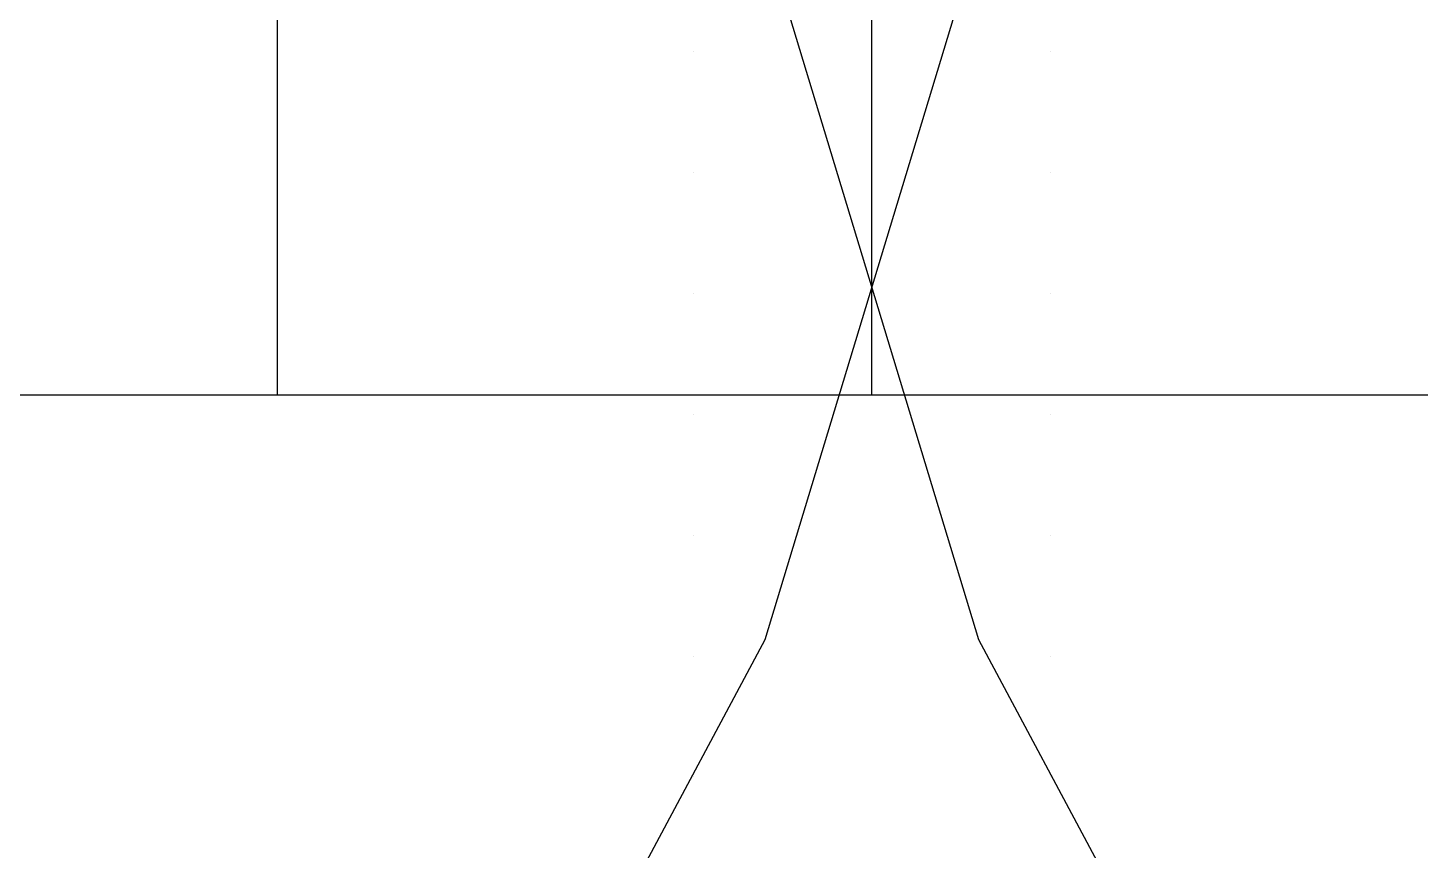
# Model space of a CAD drawing. Header units: metres. Extents: x -61500 to 61500, y -31500 to 31500.
# Drawn here: x -7099 to 4612, y -13827 to -6914 of the extents above; entities that cross this region are included whole.
import ezdxf

# ---------------------------------------------------------------- set-up
doc = ezdxf.new("R2010")
doc.units = ezdxf.units.M
for name, color, linetype in [('BEAMS_T1', 1, 'Continuous'), ('BEAMS_T2', 1, 'Continuous'), ('COLUMNS_T1', 5, 'Continuous'), ('COLUMNS_T2', 5, 'Continuous'), ('SKYBRIDGE', 3, 'Continuous')]:
    doc.layers.add(name, color=color, linetype=linetype)

msp = doc.modelspace()

# ---------------------------------------------------------------- linework, layer by layer
at = {"layer": 'BEAMS_T1'}
for p, q in [((-898, -12055, 18955), (895, -6145, 18955)), ((-898, -12055, 37909), (895, -6145, 37909)), ((-898, -12055, 56864), (895, -6145, 56864)), ((-898, -12055, 75818), (895, -6145, 75818)), ((-898, -12055, 94773), (895, -6145, 94773)), ((-898, -12055, 113727), (895, -6145, 113727)), ((-898, -12055, 132682), (895, -6145, 132682)), ((-898, -12055, 151636), (895, -6145, 151636)), ((-898, -12055, 170591), (895, -6145, 170591)), ((-898, -12055, 189545), (895, -6145, 189545)), ((-898, -12055, 208500), (895, -6145, 208500)), ((-898, -12055, 227455), (895, -6145, 227455)), ((-898, -12055, 246409), (895, -6145, 246409)), ((-898, -12055, 265364), (895, -6145, 265364)), ((-898, -12055, 284318), (895, -6145, 284318)), ((-898, -12055, 303273), (895, -6145, 303273)), ((-898, -12055, 322227), (895, -6145, 322227)), ((-898, -12055, 341182), (895, -6145, 341182)), ((-898, -12055, 360136), (895, -6145, 360136)), ((-898, -12055, 379091), (895, -6145, 379091)), ((-898, -12055, 398045), (895, -6145, 398045)), ((-3809, -17500, 18955), (-898, -12055, 18955)), ((-3809, -17500, 37909), (-898, -12055, 37909)), ((-3809, -17500, 56864), (-898, -12055, 56864)), ((-3809, -17500, 75818), (-898, -12055, 75818)), ((-3809, -17500, 94773), (-898, -12055, 94773)), ((-3809, -17500, 113727), (-898, -12055, 113727)), ((-3809, -17500, 132682), (-898, -12055, 132682)), ((-3809, -17500, 151636), (-898, -12055, 151636)), ((-3809, -17500, 170591), (-898, -12055, 170591)), ((-3809, -17500, 189545), (-898, -12055, 189545)), ((-3809, -17500, 208500), (-898, -12055, 208500)), ((-3809, -17500, 227455), (-898, -12055, 227455)), ((-3809, -17500, 246409), (-898, -12055, 246409)), ((-3809, -17500, 265364), (-898, -12055, 265364)), ((-3809, -17500, 284318), (-898, -12055, 284318)), ((-3809, -17500, 303273), (-898, -12055, 303273)), ((-3809, -17500, 322227), (-898, -12055, 322227)), ((-3809, -17500, 341182), (-898, -12055, 341182)), ((-3809, -17500, 360136), (-898, -12055, 360136)), ((-3809, -17500, 379091), (-898, -12055, 379091)), ((-3809, -17500, 398045), (-898, -12055, 398045))]:
    msp.add_line(p, q, dxfattribs=at)
at = {"layer": 'BEAMS_T2'}
for p, q in [((-895, -6145, 18955), (898, -12055, 18955)), ((-895, -6145, 37909), (898, -12055, 37909)), ((-895, -6145, 56864), (898, -12055, 56864)), ((-895, -6145, 75818), (898, -12055, 75818)), ((-895, -6145, 94773), (898, -12055, 94773)), ((-895, -6145, 113727), (898, -12055, 113727)), ((-895, -6145, 132682), (898, -12055, 132682)), ((-895, -6145, 151636), (898, -12055, 151636)), ((-895, -6145, 170591), (898, -12055, 170591)), ((-895, -6145, 189545), (898, -12055, 189545)), ((-895, -6145, 208500), (898, -12055, 208500)), ((-895, -6145, 227455), (898, -12055, 227455)), ((-895, -6145, 246409), (898, -12055, 246409)), ((-895, -6145, 265364), (898, -12055, 265364)), ((-895, -6145, 284318), (898, -12055, 284318)), ((-895, -6145, 303273), (898, -12055, 303273)), ((-895, -6145, 322227), (898, -12055, 322227)), ((-895, -6145, 341182), (898, -12055, 341182)), ((-895, -6145, 360136), (898, -12055, 360136)), ((-895, -6145, 379091), (898, -12055, 379091)), ((-895, -6145, 398045), (898, -12055, 398045)), ((898, -12055, 18955), (3809, -17500, 18955)), ((898, -12055, 37909), (3809, -17500, 37909)), ((898, -12055, 56864), (3809, -17500, 56864)), ((898, -12055, 75818), (3809, -17500, 75818)), ((898, -12055, 94773), (3809, -17500, 94773)), ((898, -12055, 113727), (3809, -17500, 113727)), ((898, -12055, 132682), (3809, -17500, 132682)), ((898, -12055, 151636), (3809, -17500, 151636)), ((898, -12055, 170591), (3809, -17500, 170591)), ((898, -12055, 189545), (3809, -17500, 189545)), ((898, -12055, 208500), (3809, -17500, 208500)), ((898, -12055, 227455), (3809, -17500, 227455)), ((898, -12055, 246409), (3809, -17500, 246409)), ((898, -12055, 265364), (3809, -17500, 265364)), ((898, -12055, 284318), (3809, -17500, 284318)), ((898, -12055, 303273), (3809, -17500, 303273)), ((898, -12055, 322227), (3809, -17500, 322227)), ((898, -12055, 341182), (3809, -17500, 341182)), ((898, -12055, 360136), (3809, -17500, 360136)), ((898, -12055, 379091), (3809, -17500, 379091)), ((898, -12055, 398045), (3809, -17500, 398045))]:
    msp.add_line(p, q, dxfattribs=at)
at = {"layer": 'COLUMNS_T1'}
for p, q in [((1500, -7116), (1500, -7116, 11373)), ((1500, -7116, 11373), (1500, -7116, 22745)), ((1500, -7116, 22745), (1500, -7116, 34118)), ((1500, -7116, 34118), (1500, -7116, 45491)), ((1500, -7116, 45491), (1500, -7116, 56864)), ((1500, -7116, 56864), (1500, -7116, 68236)), ((1500, -7116, 68236), (1500, -7116, 79609)), ((1500, -7116, 79609), (1500, -7116, 90982)), ((1500, -7116, 90982), (1500, -7116, 102355)), ((1500, -7116, 102355), (1500, -7116, 113727)), ((1500, -7116, 113727), (1500, -7116, 125100)), ((1500, -7116, 125100), (1500, -7116, 136473)), ((1500, -7116, 136473), (1500, -7116, 147845)), ((1500, -7116, 147845), (1500, -7116, 159218)), ((1500, -7116, 159218), (1500, -7116, 170591)), ((1500, -7116, 170591), (1500, -7116, 181964)), ((1500, -7116, 181964), (1500, -7116, 193336)), ((1500, -7116, 193336), (1500, -7116, 204709)), ((1500, -7116, 204709), (1500, -7116, 216082)), ((1500, -7116, 216082), (1500, -7116, 227455)), ((1500, -7116, 227455), (1500, -7116, 238827)), ((1500, -7116, 238827), (1500, -7116, 250200)), ((1500, -7116, 250200), (1500, -7116, 261573)), ((1500, -7116, 261573), (1500, -7116, 272945)), ((1500, -7116, 272945), (1500, -7116, 284318)), ((1500, -7116, 284318), (1500, -7116, 295691)), ((1500, -7116, 295691), (1500, -7116, 307064)), ((1500, -7116, 307064), (1500, -7116, 318436)), ((1500, -7116, 318436), (1500, -7116, 329809)), ((1500, -7116, 329809), (1500, -7116, 341182)), ((1500, -7116, 341182), (1500, -7116, 352555)), ((1500, -7116, 352555), (1500, -7116, 363927)), ((1500, -7116, 363927), (1500, -7116, 375300)), ((1500, -7116, 375300), (1500, -7116, 386673)), ((1500, -7116, 386673), (1500, -7116, 398045)), ((1500, -7116, 398045), (1500, -7116, 409418)), ((1500, -8132), (1500, -8132, 11373)), ((1500, -8132, 11373), (1500, -8132, 22745)), ((1500, -8132, 22745), (1500, -8132, 34118)), ((1500, -8132, 34118), (1500, -8132, 45491)), ((1500, -8132, 45491), (1500, -8132, 56864)), ((1500, -8132, 56864), (1500, -8132, 68236)), ((1500, -8132, 68236), (1500, -8132, 79609)), ((1500, -8132, 79609), (1500, -8132, 90982)), ((1500, -8132, 90982), (1500, -8132, 102355)), ((1500, -8132, 102355), (1500, -8132, 113727)), ((1500, -8132, 113727), (1500, -8132, 125100)), ((1500, -8132, 125100), (1500, -8132, 136473)), ((1500, -8132, 136473), (1500, -8132, 147845)), ((1500, -8132, 147845), (1500, -8132, 159218)), ((1500, -8132, 159218), (1500, -8132, 170591)), ((1500, -8132, 170591), (1500, -8132, 181964)), ((1500, -8132, 181964), (1500, -8132, 193336)), ((1500, -8132, 193336), (1500, -8132, 204709)), ((1500, -8132, 204709), (1500, -8132, 216082)), ((1500, -8132, 216082), (1500, -8132, 227455)), ((1500, -8132, 227455), (1500, -8132, 238827)), ((1500, -8132, 238827), (1500, -8132, 250200)), ((1500, -8132, 250200), (1500, -8132, 261573)), ((1500, -8132, 261573), (1500, -8132, 272945)), ((1500, -8132, 272945), (1500, -8132, 284318)), ((1500, -8132, 284318), (1500, -8132, 295691)), ((1500, -8132, 295691), (1500, -8132, 307064)), ((1500, -8132, 307064), (1500, -8132, 318436)), ((1500, -8132, 318436), (1500, -8132, 329809)), ((1500, -8132, 329809), (1500, -8132, 341182)), ((1500, -8132, 341182), (1500, -8132, 352555)), ((1500, -8132, 352555), (1500, -8132, 363927)), ((1500, -8132, 363927), (1500, -8132, 375300)), ((1500, -8132, 375300), (1500, -8132, 386673)), ((1500, -8132, 386673), (1500, -8132, 398045)), ((1500, -8132, 398045), (1500, -8132, 409418)), ((1500, -9148), (1500, -9148, 11373)), ((1500, -9148, 11373), (1500, -9148, 22745)), ((1500, -9148, 22745), (1500, -9148, 34118)), ((1500, -9148, 34118), (1500, -9148, 45491)), ((1500, -9148, 45491), (1500, -9148, 56864)), ((1500, -9148, 56864), (1500, -9148, 68236)), ((1500, -9148, 68236), (1500, -9148, 79609)), ((1500, -9148, 79609), (1500, -9148, 90982)), ((1500, -9148, 90982), (1500, -9148, 102355)), ((1500, -9148, 102355), (1500, -9148, 113727)), ((1500, -9148, 113727), (1500, -9148, 125100)), ((1500, -9148, 125100), (1500, -9148, 136473)), ((1500, -9148, 136473), (1500, -9148, 147845)), ((1500, -9148, 147845), (1500, -9148, 159218)), ((1500, -9148, 159218), (1500, -9148, 170591)), ((1500, -9148, 170591), (1500, -9148, 181964)), ((1500, -9148, 181964), (1500, -9148, 193336)), ((1500, -9148, 193336), (1500, -9148, 204709)), ((1500, -9148, 204709), (1500, -9148, 216082)), ((1500, -9148, 216082), (1500, -9148, 227455)), ((1500, -9148, 227455), (1500, -9148, 238827)), ((1500, -9148, 238827), (1500, -9148, 250200)), ((1500, -9148, 250200), (1500, -9148, 261573)), ((1500, -9148, 261573), (1500, -9148, 272945)), ((1500, -9148, 272945), (1500, -9148, 284318)), ((1500, -9148, 284318), (1500, -9148, 295691)), ((1500, -9148, 295691), (1500, -9148, 307064)), ((1500, -9148, 307064), (1500, -9148, 318436)), ((1500, -9148, 318436), (1500, -9148, 329809)), ((1500, -9148, 329809), (1500, -9148, 341182)), ((1500, -9148, 341182), (1500, -9148, 352555)), ((1500, -9148, 352555), (1500, -9148, 363927)), ((1500, -9148, 363927), (1500, -9148, 375300)), ((1500, -9148, 375300), (1500, -9148, 386673)), ((1500, -9148, 386673), (1500, -9148, 398045)), ((1500, -9148, 398045), (1500, -9148, 409418)), ((1500, -10164), (1500, -10164, 11373)), ((1500, -10164, 11373), (1500, -10164, 22745)), ((1500, -10164, 22745), (1500, -10164, 34118)), ((1500, -10164, 34118), (1500, -10164, 45491)), ((1500, -10164, 45491), (1500, -10164, 56864)), ((1500, -10164, 56864), (1500, -10164, 68236)), ((1500, -10164, 68236), (1500, -10164, 79609)), ((1500, -10164, 79609), (1500, -10164, 90982)), ((1500, -10164, 90982), (1500, -10164, 102355)), ((1500, -10164, 102355), (1500, -10164, 113727)), ((1500, -10164, 113727), (1500, -10164, 125100)), ((1500, -10164, 125100), (1500, -10164, 136473)), ((1500, -10164, 136473), (1500, -10164, 147845)), ((1500, -10164, 147845), (1500, -10164, 159218)), ((1500, -10164, 159218), (1500, -10164, 170591)), ((1500, -10164, 170591), (1500, -10164, 181964)), ((1500, -10164, 181964), (1500, -10164, 193336)), ((1500, -10164, 193336), (1500, -10164, 204709)), ((1500, -10164, 204709), (1500, -10164, 216082)), ((1500, -10164, 216082), (1500, -10164, 227455)), ((1500, -10164, 227455), (1500, -10164, 238827)), ((1500, -10164, 238827), (1500, -10164, 250200)), ((1500, -10164, 250200), (1500, -10164, 261573)), ((1500, -10164, 261573), (1500, -10164, 272945)), ((1500, -10164, 272945), (1500, -10164, 284318)), ((1500, -10164, 284318), (1500, -10164, 295691)), ((1500, -10164, 295691), (1500, -10164, 307064)), ((1500, -10164, 307064), (1500, -10164, 318436)), ((1500, -10164, 318436), (1500, -10164, 329809)), ((1500, -10164, 329809), (1500, -10164, 341182)), ((1500, -10164, 341182), (1500, -10164, 352555)), ((1500, -10164, 352555), (1500, -10164, 363927)), ((1500, -10164, 363927), (1500, -10164, 375300)), ((1500, -10164, 375300), (1500, -10164, 386673)), ((1500, -10164, 386673), (1500, -10164, 398045)), ((1500, -10164, 398045), (1500, -10164, 409418)), ((1500, -11180), (1500, -11180, 11373)), ((1500, -11180, 11373), (1500, -11180, 22745)), ((1500, -11180, 22745), (1500, -11180, 34118)), ((1500, -11180, 34118), (1500, -11180, 45491)), ((1500, -11180, 45491), (1500, -11180, 56864)), ((1500, -11180, 56864), (1500, -11180, 68236)), ((1500, -11180, 68236), (1500, -11180, 79609)), ((1500, -11180, 79609), (1500, -11180, 90982)), ((1500, -11180, 90982), (1500, -11180, 102355)), ((1500, -11180, 102355), (1500, -11180, 113727)), ((1500, -11180, 113727), (1500, -11180, 125100)), ((1500, -11180, 125100), (1500, -11180, 136473)), ((1500, -11180, 136473), (1500, -11180, 147845)), ((1500, -11180, 147845), (1500, -11180, 159218)), ((1500, -11180, 159218), (1500, -11180, 170591)), ((1500, -11180, 170591), (1500, -11180, 181964)), ((1500, -11180, 181964), (1500, -11180, 193336)), ((1500, -11180, 193336), (1500, -11180, 204709)), ((1500, -11180, 204709), (1500, -11180, 216082)), ((1500, -11180, 216082), (1500, -11180, 227455)), ((1500, -11180, 227455), (1500, -11180, 238827)), ((1500, -11180, 238827), (1500, -11180, 250200)), ((1500, -11180, 250200), (1500, -11180, 261573)), ((1500, -11180, 261573), (1500, -11180, 272945)), ((1500, -11180, 272945), (1500, -11180, 284318)), ((1500, -11180, 284318), (1500, -11180, 295691)), ((1500, -11180, 295691), (1500, -11180, 307064)), ((1500, -11180, 307064), (1500, -11180, 318436)), ((1500, -11180, 318436), (1500, -11180, 329809)), ((1500, -11180, 329809), (1500, -11180, 341182)), ((1500, -11180, 341182), (1500, -11180, 352555)), ((1500, -11180, 352555), (1500, -11180, 363927)), ((1500, -11180, 363927), (1500, -11180, 375300)), ((1500, -11180, 375300), (1500, -11180, 386673)), ((1500, -11180, 386673), (1500, -11180, 398045)), ((1500, -11180, 398045), (1500, -11180, 409418)), ((1500, -12196), (1500, -12196, 11373)), ((1500, -12196, 11373), (1500, -12196, 22745)), ((1500, -12196, 22745), (1500, -12196, 34118)), ((1500, -12196, 34118), (1500, -12196, 45491)), ((1500, -12196, 45491), (1500, -12196, 56864)), ((1500, -12196, 56864), (1500, -12196, 68236)), ((1500, -12196, 68236), (1500, -12196, 79609)), ((1500, -12196, 79609), (1500, -12196, 90982)), ((1500, -12196, 90982), (1500, -12196, 102355)), ((1500, -12196, 102355), (1500, -12196, 113727)), ((1500, -12196, 113727), (1500, -12196, 125100)), ((1500, -12196, 125100), (1500, -12196, 136473)), ((1500, -12196, 136473), (1500, -12196, 147845)), ((1500, -12196, 147845), (1500, -12196, 159218)), ((1500, -12196, 159218), (1500, -12196, 170591)), ((1500, -12196, 170591), (1500, -12196, 181964)), ((1500, -12196, 181964), (1500, -12196, 193336)), ((1500, -12196, 193336), (1500, -12196, 204709)), ((1500, -12196, 204709), (1500, -12196, 216082)), ((1500, -12196, 216082), (1500, -12196, 227455)), ((1500, -12196, 227455), (1500, -12196, 238827)), ((1500, -12196, 238827), (1500, -12196, 250200)), ((1500, -12196, 250200), (1500, -12196, 261573)), ((1500, -12196, 261573), (1500, -12196, 272945)), ((1500, -12196, 272945), (1500, -12196, 284318)), ((1500, -12196, 284318), (1500, -12196, 295691)), ((1500, -12196, 295691), (1500, -12196, 307064)), ((1500, -12196, 307064), (1500, -12196, 318436)), ((1500, -12196, 318436), (1500, -12196, 329809)), ((1500, -12196, 329809), (1500, -12196, 341182)), ((1500, -12196, 341182), (1500, -12196, 352555)), ((1500, -12196, 352555), (1500, -12196, 363927)), ((1500, -12196, 363927), (1500, -12196, 375300)), ((1500, -12196, 375300), (1500, -12196, 386673)), ((1500, -12196, 386673), (1500, -12196, 398045)), ((1500, -12196, 398045), (1500, -12196, 409418)), ((1500, -13212), (1500, -13212, 11373)), ((1500, -13212, 11373), (1500, -13212, 22745)), ((1500, -13212, 22745), (1500, -13212, 34118)), ((1500, -13212, 34118), (1500, -13212, 45491)), ((1500, -13212, 45491), (1500, -13212, 56864)), ((1500, -13212, 56864), (1500, -13212, 68236)), ((1500, -13212, 68236), (1500, -13212, 79609)), ((1500, -13212, 79609), (1500, -13212, 90982)), ((1500, -13212, 90982), (1500, -13212, 102355)), ((1500, -13212, 102355), (1500, -13212, 113727)), ((1500, -13212, 113727), (1500, -13212, 125100)), ((1500, -13212, 125100), (1500, -13212, 136473)), ((1500, -13212, 136473), (1500, -13212, 147845)), ((1500, -13212, 147845), (1500, -13212, 159218)), ((1500, -13212, 159218), (1500, -13212, 170591)), ((1500, -13212, 170591), (1500, -13212, 181964)), ((1500, -13212, 181964), (1500, -13212, 193336)), ((1500, -13212, 193336), (1500, -13212, 204709)), ((1500, -13212, 204709), (1500, -13212, 216082)), ((1500, -13212, 216082), (1500, -13212, 227455)), ((1500, -13212, 227455), (1500, -13212, 238827)), ((1500, -13212, 238827), (1500, -13212, 250200)), ((1500, -13212, 250200), (1500, -13212, 261573)), ((1500, -13212, 261573), (1500, -13212, 272945)), ((1500, -13212, 272945), (1500, -13212, 284318)), ((1500, -13212, 284318), (1500, -13212, 295691)), ((1500, -13212, 295691), (1500, -13212, 307064)), ((1500, -13212, 307064), (1500, -13212, 318436)), ((1500, -13212, 318436), (1500, -13212, 329809)), ((1500, -13212, 329809), (1500, -13212, 341182)), ((1500, -13212, 341182), (1500, -13212, 352555)), ((1500, -13212, 352555), (1500, -13212, 363927)), ((1500, -13212, 363927), (1500, -13212, 375300)), ((1500, -13212, 375300), (1500, -13212, 386673)), ((1500, -13212, 386673), (1500, -13212, 398045)), ((1500, -13212, 398045), (1500, -13212, 409418))]:
    msp.add_line(p, q, dxfattribs=at)
at = {"layer": 'COLUMNS_T2'}
for p, q in [((-1500, -7116), (-1500, -7116, 11373)), ((-1500, -7116, 11373), (-1500, -7116, 22745)), ((-1500, -7116, 22745), (-1500, -7116, 34118)), ((-1500, -7116, 34118), (-1500, -7116, 45491)), ((-1500, -7116, 45491), (-1500, -7116, 56864)), ((-1500, -7116, 56864), (-1500, -7116, 68236)), ((-1500, -7116, 68236), (-1500, -7116, 79609)), ((-1500, -7116, 79609), (-1500, -7116, 90982)), ((-1500, -7116, 90982), (-1500, -7116, 102355)), ((-1500, -7116, 102355), (-1500, -7116, 113727)), ((-1500, -7116, 113727), (-1500, -7116, 125100)), ((-1500, -7116, 125100), (-1500, -7116, 136473)), ((-1500, -7116, 136473), (-1500, -7116, 147845)), ((-1500, -7116, 147845), (-1500, -7116, 159218)), ((-1500, -7116, 159218), (-1500, -7116, 170591)), ((-1500, -7116, 170591), (-1500, -7116, 181964)), ((-1500, -7116, 181964), (-1500, -7116, 193336)), ((-1500, -7116, 193336), (-1500, -7116, 204709)), ((-1500, -7116, 204709), (-1500, -7116, 216082)), ((-1500, -7116, 216082), (-1500, -7116, 227455)), ((-1500, -7116, 227455), (-1500, -7116, 238827)), ((-1500, -7116, 238827), (-1500, -7116, 250200)), ((-1500, -7116, 250200), (-1500, -7116, 261573)), ((-1500, -7116, 261573), (-1500, -7116, 272945)), ((-1500, -7116, 272945), (-1500, -7116, 284318)), ((-1500, -7116, 284318), (-1500, -7116, 295691)), ((-1500, -7116, 295691), (-1500, -7116, 307064)), ((-1500, -7116, 307064), (-1500, -7116, 318436)), ((-1500, -7116, 318436), (-1500, -7116, 329809)), ((-1500, -7116, 329809), (-1500, -7116, 341182)), ((-1500, -7116, 341182), (-1500, -7116, 352555)), ((-1500, -7116, 352555), (-1500, -7116, 363927)), ((-1500, -7116, 363927), (-1500, -7116, 375300)), ((-1500, -7116, 375300), (-1500, -7116, 386673)), ((-1500, -7116, 386673), (-1500, -7116, 398045)), ((-1500, -7116, 398045), (-1500, -7116, 409418)), ((-1500, -8132), (-1500, -8132, 11373)), ((-1500, -8132, 11373), (-1500, -8132, 22745)), ((-1500, -8132, 22745), (-1500, -8132, 34118)), ((-1500, -8132, 34118), (-1500, -8132, 45491)), ((-1500, -8132, 45491), (-1500, -8132, 56864)), ((-1500, -8132, 56864), (-1500, -8132, 68236)), ((-1500, -8132, 68236), (-1500, -8132, 79609)), ((-1500, -8132, 79609), (-1500, -8132, 90982)), ((-1500, -8132, 90982), (-1500, -8132, 102355)), ((-1500, -8132, 102355), (-1500, -8132, 113727)), ((-1500, -8132, 113727), (-1500, -8132, 125100)), ((-1500, -8132, 125100), (-1500, -8132, 136473)), ((-1500, -8132, 136473), (-1500, -8132, 147845)), ((-1500, -8132, 147845), (-1500, -8132, 159218)), ((-1500, -8132, 159218), (-1500, -8132, 170591)), ((-1500, -8132, 170591), (-1500, -8132, 181964)), ((-1500, -8132, 181964), (-1500, -8132, 193336)), ((-1500, -8132, 193336), (-1500, -8132, 204709)), ((-1500, -8132, 204709), (-1500, -8132, 216082)), ((-1500, -8132, 216082), (-1500, -8132, 227455)), ((-1500, -8132, 227455), (-1500, -8132, 238827)), ((-1500, -8132, 238827), (-1500, -8132, 250200)), ((-1500, -8132, 250200), (-1500, -8132, 261573)), ((-1500, -8132, 261573), (-1500, -8132, 272945)), ((-1500, -8132, 272945), (-1500, -8132, 284318)), ((-1500, -8132, 284318), (-1500, -8132, 295691)), ((-1500, -8132, 295691), (-1500, -8132, 307064)), ((-1500, -8132, 307064), (-1500, -8132, 318436)), ((-1500, -8132, 318436), (-1500, -8132, 329809)), ((-1500, -8132, 329809), (-1500, -8132, 341182)), ((-1500, -8132, 341182), (-1500, -8132, 352555)), ((-1500, -8132, 352555), (-1500, -8132, 363927)), ((-1500, -8132, 363927), (-1500, -8132, 375300)), ((-1500, -8132, 375300), (-1500, -8132, 386673)), ((-1500, -8132, 386673), (-1500, -8132, 398045)), ((-1500, -8132, 398045), (-1500, -8132, 409418)), ((-1500, -9148), (-1500, -9148, 11373)), ((-1500, -9148, 11373), (-1500, -9148, 22745)), ((-1500, -9148, 22745), (-1500, -9148, 34118)), ((-1500, -9148, 34118), (-1500, -9148, 45491)), ((-1500, -9148, 45491), (-1500, -9148, 56864)), ((-1500, -9148, 56864), (-1500, -9148, 68236)), ((-1500, -9148, 68236), (-1500, -9148, 79609)), ((-1500, -9148, 79609), (-1500, -9148, 90982)), ((-1500, -9148, 90982), (-1500, -9148, 102355)), ((-1500, -9148, 102355), (-1500, -9148, 113727)), ((-1500, -9148, 113727), (-1500, -9148, 125100)), ((-1500, -9148, 125100), (-1500, -9148, 136473)), ((-1500, -9148, 136473), (-1500, -9148, 147845)), ((-1500, -9148, 147845), (-1500, -9148, 159218)), ((-1500, -9148, 159218), (-1500, -9148, 170591)), ((-1500, -9148, 170591), (-1500, -9148, 181964)), ((-1500, -9148, 181964), (-1500, -9148, 193336)), ((-1500, -9148, 193336), (-1500, -9148, 204709)), ((-1500, -9148, 204709), (-1500, -9148, 216082)), ((-1500, -9148, 216082), (-1500, -9148, 227455)), ((-1500, -9148, 227455), (-1500, -9148, 238827)), ((-1500, -9148, 238827), (-1500, -9148, 250200)), ((-1500, -9148, 250200), (-1500, -9148, 261573)), ((-1500, -9148, 261573), (-1500, -9148, 272945)), ((-1500, -9148, 272945), (-1500, -9148, 284318)), ((-1500, -9148, 284318), (-1500, -9148, 295691)), ((-1500, -9148, 295691), (-1500, -9148, 307064)), ((-1500, -9148, 307064), (-1500, -9148, 318436)), ((-1500, -9148, 318436), (-1500, -9148, 329809)), ((-1500, -9148, 329809), (-1500, -9148, 341182)), ((-1500, -9148, 341182), (-1500, -9148, 352555)), ((-1500, -9148, 352555), (-1500, -9148, 363927)), ((-1500, -9148, 363927), (-1500, -9148, 375300)), ((-1500, -9148, 375300), (-1500, -9148, 386673)), ((-1500, -9148, 386673), (-1500, -9148, 398045)), ((-1500, -9148, 398045), (-1500, -9148, 409418)), ((-1500, -10164), (-1500, -10164, 11373)), ((-1500, -10164, 11373), (-1500, -10164, 22745)), ((-1500, -10164, 22745), (-1500, -10164, 34118)), ((-1500, -10164, 34118), (-1500, -10164, 45491)), ((-1500, -10164, 45491), (-1500, -10164, 56864)), ((-1500, -10164, 56864), (-1500, -10164, 68236)), ((-1500, -10164, 68236), (-1500, -10164, 79609)), ((-1500, -10164, 79609), (-1500, -10164, 90982)), ((-1500, -10164, 90982), (-1500, -10164, 102355)), ((-1500, -10164, 102355), (-1500, -10164, 113727)), ((-1500, -10164, 113727), (-1500, -10164, 125100)), ((-1500, -10164, 125100), (-1500, -10164, 136473)), ((-1500, -10164, 136473), (-1500, -10164, 147845)), ((-1500, -10164, 147845), (-1500, -10164, 159218)), ((-1500, -10164, 159218), (-1500, -10164, 170591)), ((-1500, -10164, 170591), (-1500, -10164, 181964)), ((-1500, -10164, 181964), (-1500, -10164, 193336)), ((-1500, -10164, 193336), (-1500, -10164, 204709)), ((-1500, -10164, 204709), (-1500, -10164, 216082)), ((-1500, -10164, 216082), (-1500, -10164, 227455)), ((-1500, -10164, 227455), (-1500, -10164, 238827)), ((-1500, -10164, 238827), (-1500, -10164, 250200)), ((-1500, -10164, 250200), (-1500, -10164, 261573)), ((-1500, -10164, 261573), (-1500, -10164, 272945)), ((-1500, -10164, 272945), (-1500, -10164, 284318)), ((-1500, -10164, 284318), (-1500, -10164, 295691)), ((-1500, -10164, 295691), (-1500, -10164, 307064)), ((-1500, -10164, 307064), (-1500, -10164, 318436)), ((-1500, -10164, 318436), (-1500, -10164, 329809)), ((-1500, -10164, 329809), (-1500, -10164, 341182)), ((-1500, -10164, 341182), (-1500, -10164, 352555)), ((-1500, -10164, 352555), (-1500, -10164, 363927)), ((-1500, -10164, 363927), (-1500, -10164, 375300)), ((-1500, -10164, 375300), (-1500, -10164, 386673)), ((-1500, -10164, 386673), (-1500, -10164, 398045)), ((-1500, -10164, 398045), (-1500, -10164, 409418)), ((-1500, -11180), (-1500, -11180, 11373)), ((-1500, -11180, 11373), (-1500, -11180, 22745)), ((-1500, -11180, 22745), (-1500, -11180, 34118)), ((-1500, -11180, 34118), (-1500, -11180, 45491)), ((-1500, -11180, 45491), (-1500, -11180, 56864)), ((-1500, -11180, 56864), (-1500, -11180, 68236)), ((-1500, -11180, 68236), (-1500, -11180, 79609)), ((-1500, -11180, 79609), (-1500, -11180, 90982)), ((-1500, -11180, 90982), (-1500, -11180, 102355)), ((-1500, -11180, 102355), (-1500, -11180, 113727)), ((-1500, -11180, 113727), (-1500, -11180, 125100)), ((-1500, -11180, 125100), (-1500, -11180, 136473)), ((-1500, -11180, 136473), (-1500, -11180, 147845)), ((-1500, -11180, 147845), (-1500, -11180, 159218)), ((-1500, -11180, 159218), (-1500, -11180, 170591)), ((-1500, -11180, 170591), (-1500, -11180, 181964)), ((-1500, -11180, 181964), (-1500, -11180, 193336)), ((-1500, -11180, 193336), (-1500, -11180, 204709)), ((-1500, -11180, 204709), (-1500, -11180, 216082)), ((-1500, -11180, 216082), (-1500, -11180, 227455)), ((-1500, -11180, 227455), (-1500, -11180, 238827)), ((-1500, -11180, 238827), (-1500, -11180, 250200)), ((-1500, -11180, 250200), (-1500, -11180, 261573)), ((-1500, -11180, 261573), (-1500, -11180, 272945)), ((-1500, -11180, 272945), (-1500, -11180, 284318)), ((-1500, -11180, 284318), (-1500, -11180, 295691)), ((-1500, -11180, 295691), (-1500, -11180, 307064)), ((-1500, -11180, 307064), (-1500, -11180, 318436)), ((-1500, -11180, 318436), (-1500, -11180, 329809)), ((-1500, -11180, 329809), (-1500, -11180, 341182)), ((-1500, -11180, 341182), (-1500, -11180, 352555)), ((-1500, -11180, 352555), (-1500, -11180, 363927)), ((-1500, -11180, 363927), (-1500, -11180, 375300)), ((-1500, -11180, 375300), (-1500, -11180, 386673)), ((-1500, -11180, 386673), (-1500, -11180, 398045)), ((-1500, -11180, 398045), (-1500, -11180, 409418)), ((-1500, -12196), (-1500, -12196, 11373)), ((-1500, -12196, 11373), (-1500, -12196, 22745)), ((-1500, -12196, 22745), (-1500, -12196, 34118)), ((-1500, -12196, 34118), (-1500, -12196, 45491)), ((-1500, -12196, 45491), (-1500, -12196, 56864)), ((-1500, -12196, 56864), (-1500, -12196, 68236)), ((-1500, -12196, 68236), (-1500, -12196, 79609)), ((-1500, -12196, 79609), (-1500, -12196, 90982)), ((-1500, -12196, 90982), (-1500, -12196, 102355)), ((-1500, -12196, 102355), (-1500, -12196, 113727)), ((-1500, -12196, 113727), (-1500, -12196, 125100)), ((-1500, -12196, 125100), (-1500, -12196, 136473)), ((-1500, -12196, 136473), (-1500, -12196, 147845)), ((-1500, -12196, 147845), (-1500, -12196, 159218)), ((-1500, -12196, 159218), (-1500, -12196, 170591)), ((-1500, -12196, 170591), (-1500, -12196, 181964)), ((-1500, -12196, 181964), (-1500, -12196, 193336)), ((-1500, -12196, 193336), (-1500, -12196, 204709)), ((-1500, -12196, 204709), (-1500, -12196, 216082)), ((-1500, -12196, 216082), (-1500, -12196, 227455)), ((-1500, -12196, 227455), (-1500, -12196, 238827)), ((-1500, -12196, 238827), (-1500, -12196, 250200)), ((-1500, -12196, 250200), (-1500, -12196, 261573)), ((-1500, -12196, 261573), (-1500, -12196, 272945)), ((-1500, -12196, 272945), (-1500, -12196, 284318)), ((-1500, -12196, 284318), (-1500, -12196, 295691)), ((-1500, -12196, 295691), (-1500, -12196, 307064)), ((-1500, -12196, 307064), (-1500, -12196, 318436)), ((-1500, -12196, 318436), (-1500, -12196, 329809)), ((-1500, -12196, 329809), (-1500, -12196, 341182)), ((-1500, -12196, 341182), (-1500, -12196, 352555)), ((-1500, -12196, 352555), (-1500, -12196, 363927)), ((-1500, -12196, 363927), (-1500, -12196, 375300)), ((-1500, -12196, 375300), (-1500, -12196, 386673)), ((-1500, -12196, 386673), (-1500, -12196, 398045)), ((-1500, -12196, 398045), (-1500, -12196, 409418)), ((-1500, -13212), (-1500, -13212, 11373)), ((-1500, -13212, 11373), (-1500, -13212, 22745)), ((-1500, -13212, 22745), (-1500, -13212, 34118)), ((-1500, -13212, 34118), (-1500, -13212, 45491)), ((-1500, -13212, 45491), (-1500, -13212, 56864)), ((-1500, -13212, 56864), (-1500, -13212, 68236)), ((-1500, -13212, 68236), (-1500, -13212, 79609)), ((-1500, -13212, 79609), (-1500, -13212, 90982)), ((-1500, -13212, 90982), (-1500, -13212, 102355)), ((-1500, -13212, 102355), (-1500, -13212, 113727)), ((-1500, -13212, 113727), (-1500, -13212, 125100)), ((-1500, -13212, 125100), (-1500, -13212, 136473)), ((-1500, -13212, 136473), (-1500, -13212, 147845)), ((-1500, -13212, 147845), (-1500, -13212, 159218)), ((-1500, -13212, 159218), (-1500, -13212, 170591)), ((-1500, -13212, 170591), (-1500, -13212, 181964)), ((-1500, -13212, 181964), (-1500, -13212, 193336)), ((-1500, -13212, 193336), (-1500, -13212, 204709)), ((-1500, -13212, 204709), (-1500, -13212, 216082)), ((-1500, -13212, 216082), (-1500, -13212, 227455)), ((-1500, -13212, 227455), (-1500, -13212, 238827)), ((-1500, -13212, 238827), (-1500, -13212, 250200)), ((-1500, -13212, 250200), (-1500, -13212, 261573)), ((-1500, -13212, 261573), (-1500, -13212, 272945)), ((-1500, -13212, 272945), (-1500, -13212, 284318)), ((-1500, -13212, 284318), (-1500, -13212, 295691)), ((-1500, -13212, 295691), (-1500, -13212, 307064)), ((-1500, -13212, 307064), (-1500, -13212, 318436)), ((-1500, -13212, 318436), (-1500, -13212, 329809)), ((-1500, -13212, 329809), (-1500, -13212, 341182)), ((-1500, -13212, 341182), (-1500, -13212, 352555)), ((-1500, -13212, 352555), (-1500, -13212, 363927)), ((-1500, -13212, 363927), (-1500, -13212, 375300)), ((-1500, -13212, 375300), (-1500, -13212, 386673)), ((-1500, -13212, 386673), (-1500, -13212, 398045)), ((-1500, -13212, 398045), (-1500, -13212, 409418))]:
    msp.add_line(p, q, dxfattribs=at)
at = {"layer": 'SKYBRIDGE'}
for p, q in [((-5000, -10000, 168800), (-5000, 10000, 168800)), ((0, -10000, 168800), (0, 10000, 168800)), ((-30000, -10000, 170800), (30000, -10000, 170800)), ((-30000, -10000, 166800), (30000, -10000, 166800)), ((-5000, -10000, 166800), (-5000, -10000, 170800)), ((0, -10000, 166800), (0, -10000, 170800))]:
    msp.add_line(p, q, dxfattribs=at)

doc.saveas('drawing.dxf')
